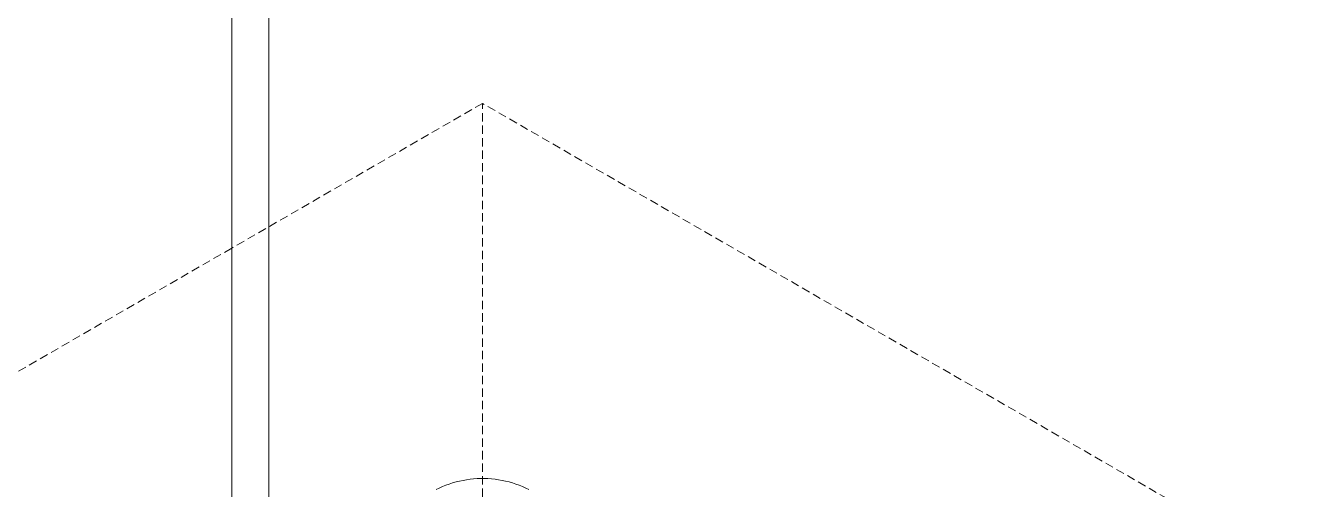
# Model space of a CAD drawing. Header units: millimetres. Extents: x -111 to 4919, y -143 to 3304.
# Drawn here: x 2737.6 to 2930.9, y 1590.2 to 1660.9 of the extents above; entities that cross this region are included whole.
import ezdxf

# ---------------------------------------------------------------- set-up
doc = ezdxf.new("R2010")
doc.units = ezdxf.units.MM
doc.linetypes.add('HIDDEN', pattern=[1.905, 1.27, -0.635])
doc.layers.add('ZANO_R', color=7, linetype='Continuous', lineweight=0)
doc.layers.add('ZANO_R_przerywana', color=7, linetype='HIDDEN', lineweight=0)

msp = doc.modelspace()

# ---------------------------------------------------------------- linework, layer by layer
at = {"layer": 'ZANO_R'}
for p, q in [((2769.01, 1893.98), (2769.01, 1572.29)), ((2774.66, 1575.55), (2774.66, 1872.76))]:
    msp.add_line(p, q, dxfattribs=at)
at = {"layer": 'ZANO_R_przerywana'}
for p, q in [((2807.19, 1649.04), (2769.01, 1626.99)), ((3092.86, 1484.1), (2807.19, 1649.04)), ((2807.19, 1322.44), (2807.19, 1649.04)), ((2769.01, 1626.99), (2630.41, 1546.97)), ((2801.61, 1590.91), (2802.12, 1591.09)), ((2802.12, 1591.09), (2802.64, 1591.26)), ((2802.64, 1591.26), (2803.16, 1591.41)), ((2803.16, 1591.41), (2803.69, 1591.54)), ((2803.69, 1591.54), (2804.22, 1591.65)), ((2804.22, 1591.65), (2804.75, 1591.75)), ((2804.75, 1591.75), (2805.29, 1591.82)), ((2805.29, 1591.82), (2805.83, 1591.88)), ((2805.83, 1591.88), (2806.38, 1591.92)), ((2806.38, 1591.92), (2806.92, 1591.94)), ((2806.92, 1591.94), (2807.46, 1591.94)), ((2807.46, 1591.94), (2808.01, 1591.92)), ((2808.01, 1591.92), (2808.55, 1591.88)), ((2808.55, 1591.88), (2809.09, 1591.82)), ((2809.09, 1591.82), (2809.63, 1591.75)), ((2809.63, 1591.75), (2810.16, 1591.65)), ((2810.16, 1591.65), (2810.69, 1591.54)), ((2810.69, 1591.54), (2811.22, 1591.41)), ((2811.22, 1591.41), (2811.74, 1591.26)), ((2811.74, 1591.26), (2812.26, 1591.09)), ((2812.26, 1591.09), (2812.77, 1590.91)), ((2800.12, 1590.25), (2800.61, 1590.49)), ((2800.61, 1590.49), (2801.1, 1590.71)), ((2801.1, 1590.71), (2801.61, 1590.91)), ((2812.77, 1590.91), (2813.28, 1590.71)), ((2813.28, 1590.71), (2813.77, 1590.49)), ((2813.77, 1590.49), (2814.26, 1590.25))]:
    msp.add_line(p, q, dxfattribs=at)

doc.saveas('drawing.dxf')
